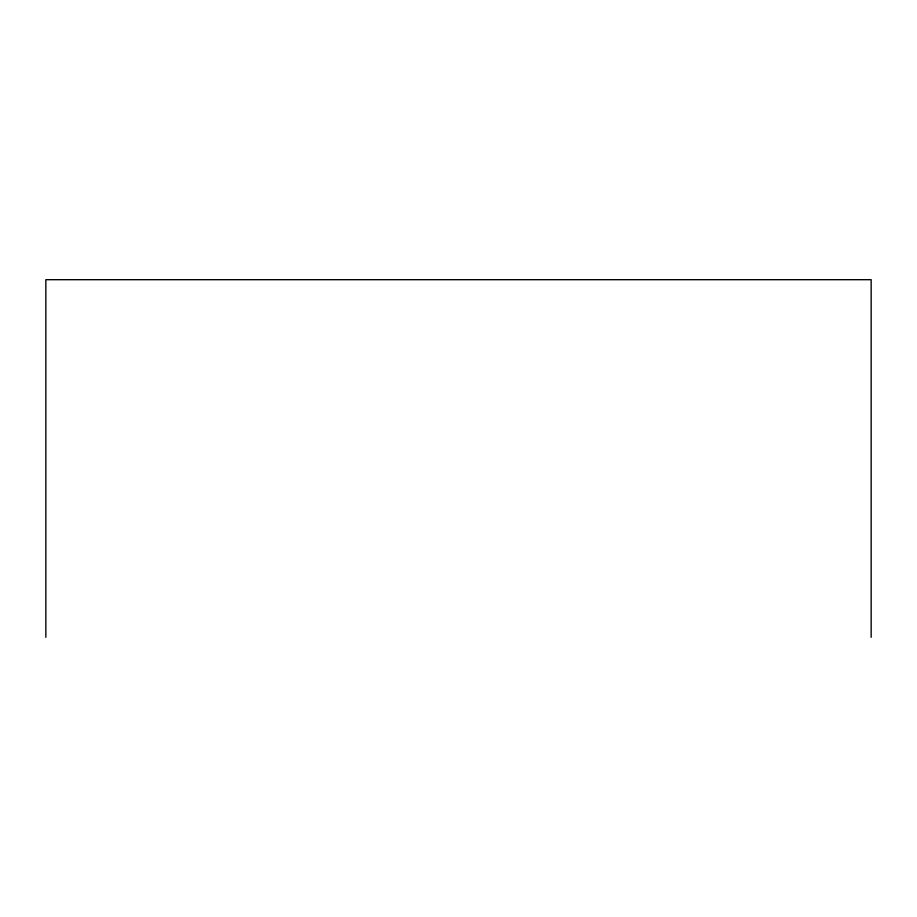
<?xml version="1.0" encoding="UTF-8"?>
<svg xmlns="http://www.w3.org/2000/svg" width="917" height="917" viewBox="0 0 917 917"><rect width="100%" height="100%" fill="white"/><g stroke="black" fill="none" stroke-linecap="round" stroke-linejoin="round"><path stroke-width="1.38" d="M871.15 637.315L871.15 279.685L45.85 279.685L45.85 637.315"/></g></svg>
